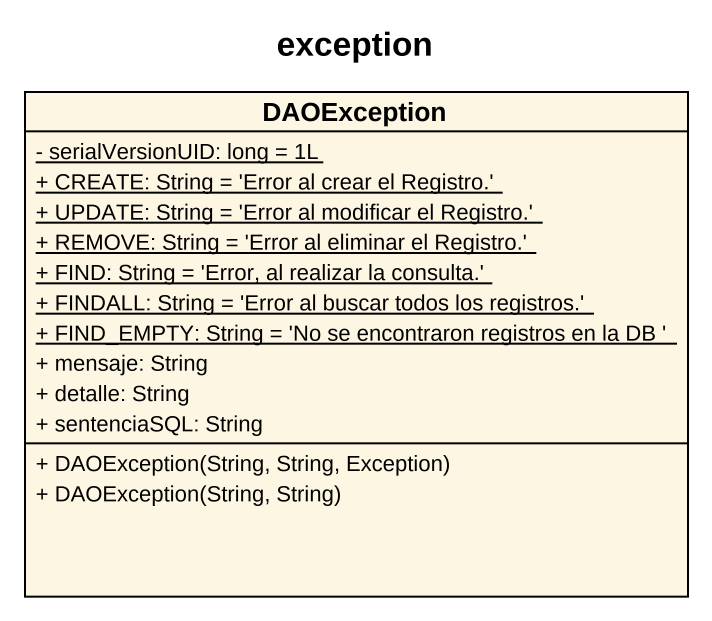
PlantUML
@startuml
title exception
hide circle
hide empty members
skinparam classAttributeIconSize 0
class DAOException {
  {static} - serialVersionUID: long = 1L
  {static} + CREATE: String = 'Error al crear el Registro.'
  {static} + UPDATE: String = 'Error al modificar el Registro.'
  {static} + REMOVE: String = 'Error al eliminar el Registro.'
  {static} + FIND: String = 'Error, al realizar la consulta.'
  {static} + FINDALL: String = 'Error al buscar todos los registros.'
  {static} + FIND_EMPTY: String = 'No se encontraron registros en la DB '
  + mensaje: String
  + detalle: String
  + sentenciaSQL: String
  + DAOException(String, String, Exception)
  + DAOException(String, String)
}
@enduml
